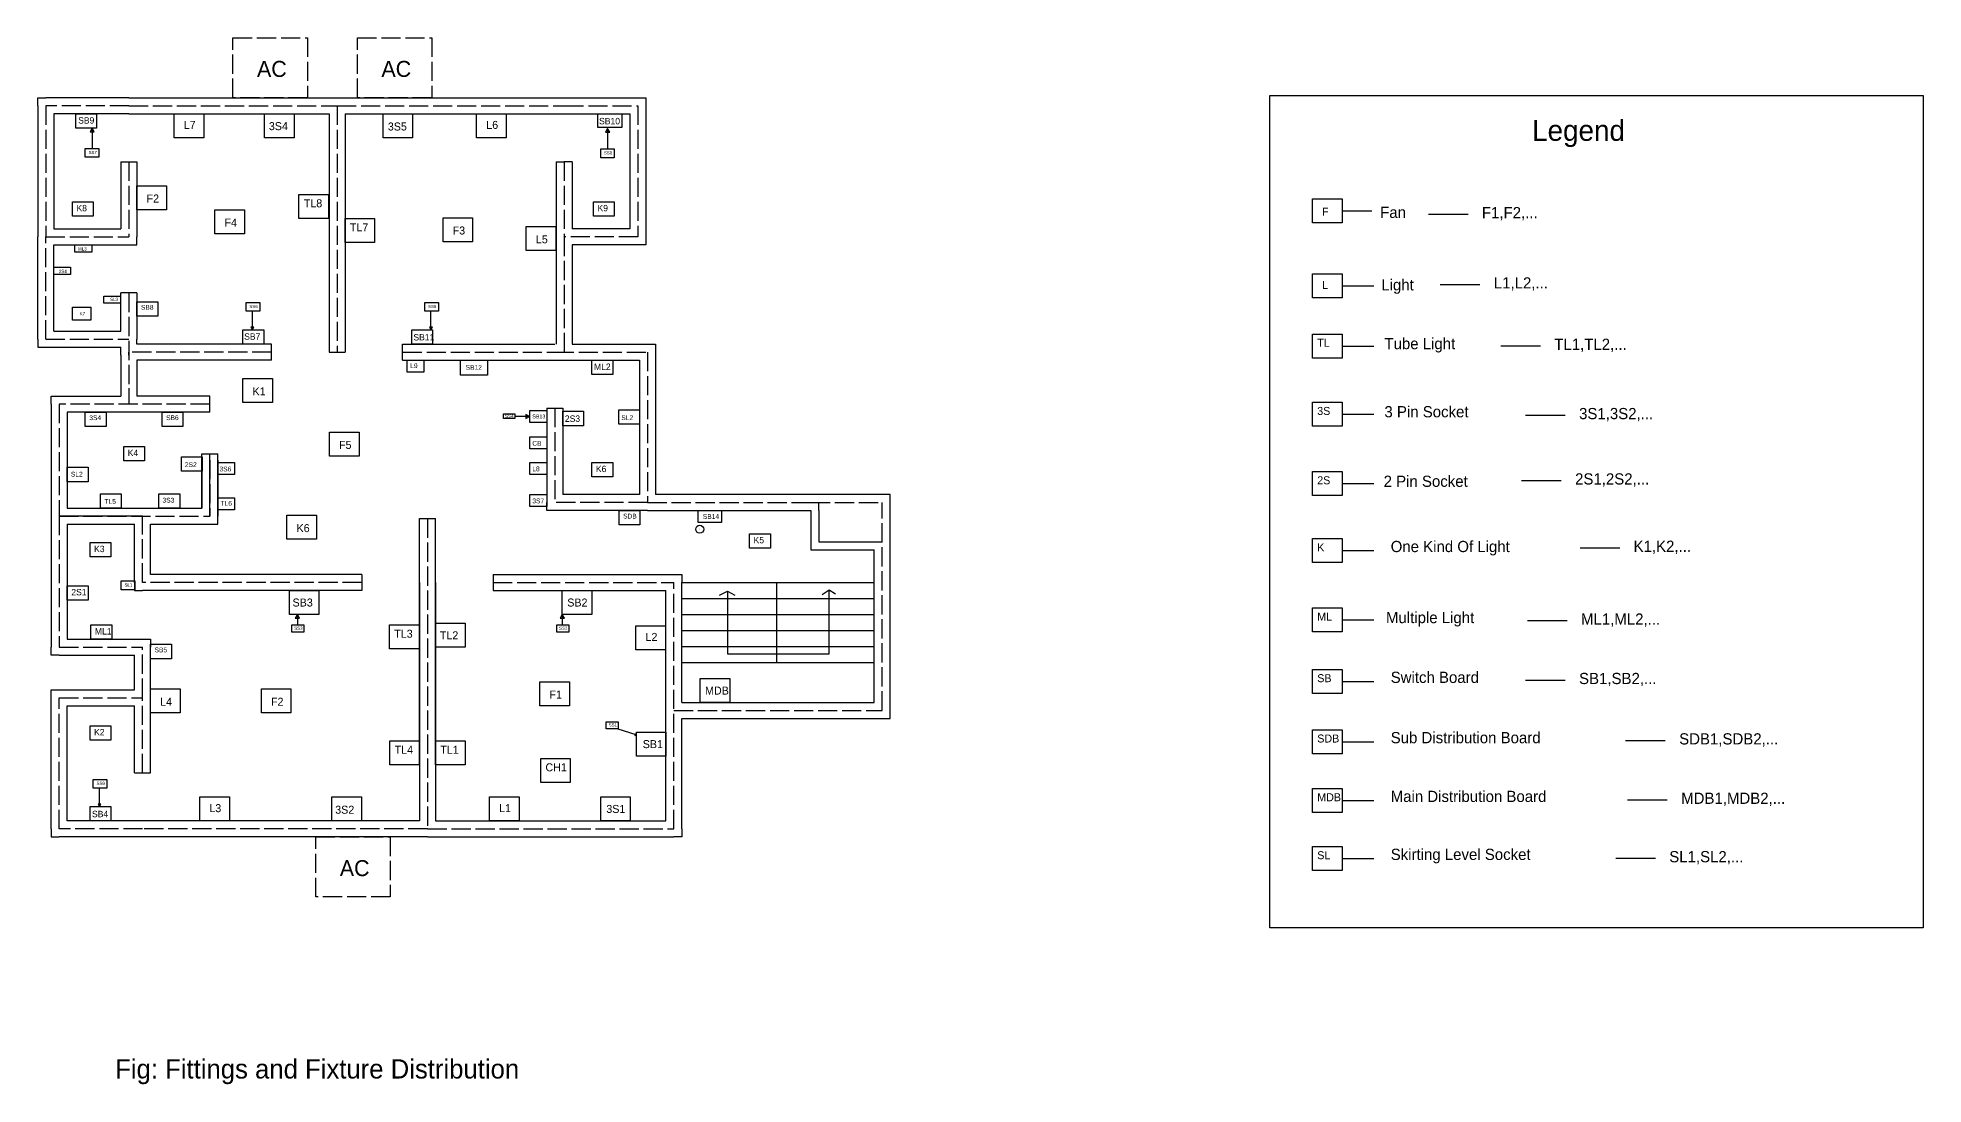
# Model space of a CAD drawing. Header units: inches. Extents: x 2005 to 6456, y -886 to -220.
# Drawn here: x 2986 to 4164, y -874 to -220 of the extents above; entities that cross this region are included whole.
import ezdxf

# ---------------------------------------------------------------- set-up
doc = ezdxf.new("R2010")
doc.units = ezdxf.units.IN
doc.header["$MEASUREMENT"] = 0
doc.linetypes.add('ACAD_ISO02W100', pattern=[15, 12, -3])

msp = doc.modelspace()

# ---------------------------------------------------------------- linework, layer by layer
for p, q in [((2985.78, -262.6), (2985.78, -257.6)), ((2985.78, -257.6), (2990.78, -257.6)), ((3042.78, -257.6), (2990.78, -257.6)), ((3042.78, -257.6), (3172.78, -257.6)), ((3172.78, -257.6), (3224.78, -257.6)), ((3172.78, -257.6), (3224.78, -257.6)), ((3172.78, -257.6), (3224.78, -257.6)), ((3172.78, -257.6), (3314.78, -257.6)), ((3314.78, -257.6), (3360.78, -257.6)), ((3360.78, -257.6), (3365.78, -257.6)), ((3365.78, -257.6), (3365.78, -262.6)), ((2985.78, -262.6), (2985.78, -344.6)), ((2985.78, -262.6), (2985.78, -262.6)), ((3042.78, -267.6), (2995.78, -267.6)), ((2995.78, -267.6), (2995.78, -339.6)), ((3042.78, -267.6), (3167.78, -267.6)), ((3047.78, -267.6), (3167.78, -267.6)), ((3167.78, -267.6), (3167.78, -416.6)), ((3177.78, -267.6), (3219.78, -267.6)), ((3177.78, -267.6), (3177.78, -416.6)), ((3177.78, -267.6), (3314.78, -267.6)), ((3229.78, -267.6), (3355.78, -267.6)), ((3355.78, -267.6), (3355.78, -339.6)), ((3365.78, -262.6), (3365.78, -344.6)), ((3365.78, -262.6), (3365.78, -262.6)), ((3019.83, -276.6), (3019.83, -289.35)), ((3341.81, -276.85), (3341.81, -289.6)), ((3037.78, -297.6), (3037.78, -339.6)), ((3037.78, -297.6), (3047.78, -297.6)), ((3047.78, -297.6), (3047.78, -344.6)), ((3047.78, -297.6), (3047.78, -344.6)), ((3309.78, -297.6), (3309.78, -344.6)), ((3309.78, -297.6), (3314.78, -297.6)), ((3319.78, -297.6), (3314.78, -297.6)), ((3319.78, -297.6), (3319.78, -339.6)), ((3800.66, -328.3), (3819.24, -328.3)), ((2995.78, -339.6), (3037.78, -339.6)), ((3355.78, -339.6), (3319.78, -339.6)), ((3854.59, -330.36), (3879.36, -330.36)), ((2985.78, -408.6), (2985.78, -344.6)), ((2985.78, -408.6), (2985.78, -344.6)), ((2995.78, -349.6), (3042.78, -349.6)), ((2995.78, -403.6), (2995.78, -349.6)), ((3042.78, -349.6), (3047.78, -349.6)), ((3047.78, -349.6), (3047.78, -344.6)), ((3309.78, -344.6), (3309.78, -411.6)), ((3360.78, -349.6), (3319.78, -349.6)), ((3360.78, -349.6), (3319.78, -349.6)), ((3319.78, -349.6), (3319.78, -411.6)), ((3365.78, -349.6), (3360.78, -349.6)), ((3365.78, -344.6), (3365.78, -349.6)), ((3800.66, -375.18), (3820.55, -375.18)), ((3862.02, -374.29), (3886.8, -374.29)), ((3037.78, -403.6), (3037.78, -379.6)), ((3047.78, -379.6), (3037.78, -379.6)), ((3047.78, -379.6), (3047.78, -408.6)), ((3119.88, -402.6), (3119.88, -391.1)), ((3231.46, -402.6), (3231.46, -391.1)), ((2985.78, -408.6), (2985.78, -413.6)), ((2995.78, -403.6), (3037.78, -403.6)), ((3047.78, -411.6), (3047.78, -408.6)), ((3131.78, -411.6), (3047.78, -411.6)), ((3114.01, -407.1), (3114.01, -407.1)), ((3131.78, -421.6), (3131.78, -411.6)), ((3213.78, -411.6), (3308.78, -411.6)), ((3213.78, -421.6), (3213.78, -411.6)), ((3319.78, -411.6), (3366.78, -411.6)), ((3366.78, -411.6), (3371.78, -411.6)), ((3371.78, -411.6), (3371.78, -416.6)), ((2985.78, -413.6), (2990.78, -413.6)), ((2990.78, -413.6), (3037.78, -413.6)), ((3037.78, -418.6), (3037.78, -413.6)), ((3037.78, -418.6), (3037.78, -435.6)), ((3042.78, -418.6), (3042.78, -416.6)), ((3047.78, -421.6), (3047.78, -435.6)), ((3131.78, -421.6), (3047.78, -421.6)), ((3167.78, -416.6), (3177.78, -416.6)), ((3213.78, -421.6), (3308.78, -421.6)), ((3308.78, -421.6), (3361.78, -421.6)), ((3361.78, -421.6), (3361.78, -505.6)), ((3371.78, -416.6), (3371.78, -505.6)), ((3800.66, -412.79), (3820.55, -412.79)), ((3899.8, -412.65), (3924.58, -412.65)), ((3037.78, -435.6), (3037.78, -444.1)), ((3047.78, -435.6), (3047.78, -444.1)), ((2994.28, -449.1), (2994.28, -444.1)), ((2994.28, -444.1), (3004.28, -444.1)), ((3004.28, -444.1), (3037.78, -444.1)), ((3093.28, -444.1), (3047.78, -444.1)), ((3093.28, -454.1), (3093.28, -444.1)), ((2994.28, -449.1), (2994.28, -519.1)), ((3093.28, -454.1), (3004.28, -454.1)), ((3004.28, -454.1), (3004.28, -514.1)), ((3293.03, -456.8), (3283.78, -456.8)), ((3303.78, -451.6), (3303.78, -510.6)), ((3303.78, -451.6), (3313.78, -451.6)), ((3313.78, -451.6), (3313.78, -505.6)), ((3313.78, -451.6), (3313.78, -505.6)), ((3800.66, -455.37), (3820.55, -455.37)), ((3915.29, -455.96), (3940.06, -455.96)), ((3088.28, -514.1), (3088.28, -480.1)), ((3088.28, -480.1), (3098.28, -480.1)), ((3093.28, -519.1), (3093.28, -480.1)), ((3098.28, -519.1), (3098.28, -480.1)), ((3088.28, -484.1), (3088.28, -514.1)), ((3098.28, -484.1), (3098.28, -519.1)), ((3361.78, -505.6), (3313.78, -505.6)), ((3513.28, -505.6), (3371.78, -505.6)), ((3518.28, -505.6), (3513.28, -505.6)), ((3518.28, -510.6), (3518.28, -505.6)), ((3800.66, -498.7), (3820.55, -498.7)), ((3912.81, -496.8), (3937.58, -496.8)), ((3004.28, -514.1), (3088.28, -514.1)), ((3303.78, -515.6), (3303.78, -510.6)), ((3366.78, -515.6), (3303.78, -515.6)), ((3366.78, -515.6), (3463.78, -515.6)), ((3463.78, -515.6), (3468.78, -515.6)), ((3468.78, -515.6), (3468.78, -540.1)), ((3473.78, -515.6), (3473.78, -510.6)), ((3473.78, -515.6), (3473.78, -535.1)), ((3518.28, -640.6), (3518.28, -510.6)), ((2994.28, -519.1), (2994.28, -601.1)), ((3051.28, -519.1), (2999.28, -519.1)), ((3004.28, -524.1), (3004.28, -596.1)), ((3004.28, -524.1), (3046.28, -524.1)), ((3046.28, -560.6), (3046.28, -524.1)), ((3056.28, -555.6), (3056.28, -524.1)), ((3056.28, -524.1), (3093.28, -524.1)), ((3093.28, -524.1), (3093.28, -524.1)), ((3093.28, -524.1), (3093.28, -524.1)), ((3093.28, -524.1), (3098.28, -524.1)), ((3098.28, -524.1), (3098.28, -519.1)), ((3224.28, -674.6), (3224.28, -520.6)), ((3224.28, -520.6), (3234.28, -520.6)), ((3234.28, -674.6), (3234.28, -520.6)), ((3468.78, -540.1), (3508.28, -540.1)), ((3473.78, -535.1), (3513.28, -535.1)), ((3508.28, -635.6), (3508.28, -540.1)), ((3800.66, -540.63), (3820.55, -540.63)), ((3949.35, -538.87), (3974.12, -538.87)), ((3046.28, -560.6), (3046.28, -565.6)), ((3188.28, -555.6), (3056.28, -555.6)), ((3188.28, -555.6), (3188.28, -565.6)), ((3224.28, -560.6), (3224.28, -709.6)), ((3234.28, -560.6), (3234.28, -709.6)), ((3270.28, -555.6), (3383.28, -555.6)), ((3270.28, -555.6), (3270.28, -565.6)), ((3383.28, -555.6), (3388.28, -555.6)), ((3388.28, -555.6), (3388.28, -560.6)), ((3388.28, -635.6), (3388.28, -560.6)), ((3388.28, -560.6), (3508.28, -560.6)), ((3447.28, -560.6), (3447.28, -610.6)), ((3475.78, -568.1), (3480.28, -565.1)), ((3480.28, -605.1), (3480.28, -565.1)), ((3480.28, -565.1), (3484.28, -567.6)), ((3046.28, -565.6), (3051.28, -565.6)), ((3188.28, -565.6), (3051.28, -565.6)), ((3270.28, -565.6), (3378.28, -565.6)), ((3378.28, -709.6), (3378.28, -565.6)), ((3388.28, -570.6), (3508.28, -570.6)), ((3411.78, -568.6), (3416.78, -566.1)), ((3416.78, -566.1), (3416.78, -605.1)), ((3416.78, -566.1), (3421.28, -568.6)), ((3148.01, -580.6), (3148.01, -587.1)), ((3313.51, -580.6), (3313.51, -587.1)), ((3388.28, -580.6), (3508.28, -580.6)), ((3800.66, -583.95), (3820.55, -583.95)), ((3916.52, -584.39), (3941.29, -584.39)), ((3004.28, -596.1), (3051.28, -596.1)), ((3051.28, -596.1), (3056.28, -596.1)), ((3056.28, -596.1), (3056.28, -601.1)), ((3388.28, -590.6), (3508.28, -590.6)), ((3388.28, -600.6), (3508.28, -600.6)), ((2994.28, -601.1), (2994.28, -601.1)), ((2994.28, -606.1), (2994.28, -601.1)), ((2999.28, -606.1), (2994.28, -606.1)), ((2999.28, -606.1), (3046.28, -606.1)), ((3046.28, -627.6), (3046.28, -606.1)), ((3056.28, -632.6), (3056.28, -601.1)), ((3388.28, -610.6), (3508.28, -610.6)), ((3416.78, -605.1), (3480.28, -605.1)), ((3800.66, -622.38), (3820.55, -622.38)), ((3915.28, -621.52), (3940.05, -621.52)), ((2994.28, -632.6), (2994.28, -627.6)), ((2994.28, -627.6), (2999.28, -627.6)), ((2994.28, -714.6), (2994.28, -632.6)), ((2999.28, -627.6), (3046.28, -627.6)), ((3056.28, -679.6), (3056.28, -632.6)), ((3388.28, -635.6), (3508.28, -635.6)), ((3004.28, -709.6), (3004.28, -637.6)), ((3004.28, -637.6), (3046.28, -637.6)), ((3046.28, -679.6), (3046.28, -637.6)), ((3388.28, -645.6), (3513.28, -645.6)), ((3388.28, -714.6), (3388.28, -645.6)), ((3513.28, -645.6), (3518.28, -645.6)), ((3518.28, -645.6), (3518.28, -640.6)), ((3359.61, -655.88), (3348.51, -652.18)), ((3977.83, -659.26), (4002.61, -659.26)), ((3800.66, -660.08), (3820.55, -660.08)), ((3046.28, -679.6), (3056.28, -679.6)), ((3024.38, -700.6), (3024.38, -689.1)), ((3800.66, -696.8), (3820.55, -696.8)), ((3979.07, -696.38), (4003.85, -696.38)), ((2994.28, -714.6), (2994.28, -719.6)), ((3051.28, -709.6), (3004.28, -709.6)), ((3224.28, -709.6), (3051.28, -709.6)), ((3234.28, -709.6), (3378.28, -709.6)), ((3388.28, -714.6), (3388.28, -719.6)), ((2994.28, -719.6), (2999.28, -719.6)), ((3051.28, -719.6), (2999.28, -719.6)), ((3229.28, -719.6), (3051.28, -719.6)), ((3229.28, -719.6), (3383.28, -719.6)), ((3388.28, -719.6), (3383.28, -719.6)), ((3800.66, -733.02), (3820.55, -733.02)), ((3971.64, -732.89), (3996.42, -732.89))]:
    msp.add_line(p, q)
at = {"linetype": 'ACAD_ISO02W100'}
for p, q in [((3042.78, -262.6), (2990.78, -262.6)), ((2990.78, -262.6), (2990.78, -344.6)), ((3042.78, -262.6), (3172.78, -262.6)), ((3172.78, -262.6), (3172.78, -416.6)), ((3172.78, -262.6), (3314.78, -262.6)), ((3314.78, -262.6), (3360.78, -262.6)), ((3360.78, -262.6), (3360.78, -344.6)), ((3042.78, -297.6), (3042.78, -344.6)), ((3314.78, -297.6), (3314.78, -344.6)), ((2990.78, -344.6), (3042.78, -344.6)), ((2990.78, -408.6), (2990.78, -344.6)), ((3360.78, -344.6), (3314.78, -344.6)), ((3314.78, -344.6), (3314.78, -416.6)), ((3042.78, -379.6), (3042.78, -439.1)), ((2990.78, -408.6), (3042.78, -408.6)), ((3131.78, -416.6), (3042.78, -416.6)), ((3213.78, -416.6), (3308.78, -416.6)), ((3308.78, -416.6), (3366.78, -416.6)), ((3366.78, -416.6), (3366.78, -510.6)), ((3042.78, -439.1), (3042.78, -449.1)), ((3093.28, -449.1), (2999.28, -449.1)), ((2999.28, -449.1), (2999.28, -519.1)), ((3308.78, -451.6), (3308.78, -510.6)), ((3093.28, -484.1), (3093.28, -519.1)), ((3366.78, -510.6), (3308.78, -510.6)), ((3366.78, -510.6), (3468.78, -510.6)), ((3468.78, -510.6), (3513.28, -510.6)), ((3513.28, -640.6), (3513.28, -510.6)), ((2999.28, -519.1), (2999.28, -601.1)), ((2999.28, -519.1), (3093.28, -519.1)), ((3051.28, -560.6), (3051.28, -519.1)), ((3229.28, -520.6), (3229.28, -714.6)), ((3188.28, -560.6), (3051.28, -560.6)), ((3270.28, -560.6), (3383.28, -560.6)), ((3383.28, -714.6), (3383.28, -560.6)), ((2999.28, -601.1), (3051.28, -601.1)), ((3051.28, -632.6), (3051.28, -601.1)), ((2999.28, -714.6), (2999.28, -632.6)), ((2999.28, -632.6), (3051.28, -632.6)), ((3051.28, -679.6), (3051.28, -632.6)), ((3383.28, -640.6), (3513.28, -640.6)), ((3051.28, -714.6), (2999.28, -714.6)), ((3229.28, -714.6), (3051.28, -714.6)), ((3229.28, -714.6), (3383.28, -714.6))]:
    msp.add_line(p, q, dxfattribs=at)
at = {"color": 5}
msp.add_line((3298.53, -460.6), (3298.53, -460.6), dxfattribs=at)
at = {"linetype": 'ACAD_ISO02W100'}
for points in [[(3107.78, -220.1), (3154.28, -220.1), (3154.28, -257.6), (3107.78, -257.6)], [(3185.51, -220.1), (3232.01, -220.1), (3232.01, -257.6), (3185.51, -257.6)], [(3159.51, -719.6), (3206.01, -719.6), (3206.01, -757.1), (3159.51, -757.1)]]:
    msp.add_lwpolyline(points, close=True, dxfattribs=at)
for points in [[(3755.59, -256.18), (4163.79, -256.18), (4163.79, -776.31), (3755.59, -776.31)], [(3009.51, -267.6), (3022.51, -267.6), (3022.51, -276.6), (3009.51, -276.6)], [(3071.01, -267.6), (3089.51, -267.6), (3089.51, -282.6), (3071.01, -282.6)], [(3127.51, -267.6), (3146.01, -267.6), (3146.01, -282.6), (3127.51, -282.6)], [(3201.51, -267.6), (3220.01, -267.6), (3220.01, -282.6), (3201.51, -282.6)], [(3260.01, -267.6), (3278.51, -267.6), (3278.51, -282.6), (3260.01, -282.6)], [(3335.73, -267.6), (3350.74, -267.6), (3350.74, -276.2), (3335.73, -276.2)], [(3019.83, -276.6), (3018.53, -278.85), (3021.13, -278.85)], [(3341.81, -276.85), (3340.51, -279.1), (3343.11, -279.1)], [(3015.53, -289.35), (3024.03, -289.35), (3024.03, -294.85), (3015.53, -294.85)], [(3337.51, -289.6), (3346.01, -289.6), (3346.01, -295.1), (3337.51, -295.1)], [(3047.78, -312.6), (3066.28, -312.6), (3066.28, -327.6), (3047.78, -327.6)], [(3007.51, -322.6), (3020.51, -322.6), (3020.51, -331.6), (3007.51, -331.6)], [(3096.51, -327.6), (3115.01, -327.6), (3115.01, -342.6), (3096.51, -342.6)], [(3149.01, -318.1), (3167.51, -318.1), (3167.51, -333.1), (3149.01, -333.1)], [(3333.01, -322.6), (3346.01, -322.6), (3346.01, -331.6), (3333.01, -331.6)], [(3782.16, -320.8), (3800.66, -320.8), (3800.66, -335.8), (3782.16, -335.8)], [(3177.78, -333.1), (3196.28, -333.1), (3196.28, -348.1), (3177.78, -348.1)], [(3239.01, -332.6), (3257.51, -332.6), (3257.51, -347.6), (3239.01, -347.6)], [(3291.01, -338.1), (3309.51, -338.1), (3309.51, -353.1), (3291.01, -353.1)], [(3007.51, -349.6), (3007.51, -349.6), (3007.51, -349.6), (3007.51, -349.6)], [(3009.01, -349.6), (3019.51, -349.6), (3019.51, -354.1), (3009.01, -354.1)], [(2995.78, -363.6), (3006.28, -363.6), (3006.28, -368.1), (2995.78, -368.1)], [(3782.16, -367.68), (3800.66, -367.68), (3800.66, -382.68), (3782.16, -382.68)], [(3007.51, -388.6), (3019.01, -388.6), (3019.01, -396.6), (3007.51, -396.6)], [(3027.01, -381.6), (3037.51, -381.6), (3037.51, -386.1), (3027.01, -386.1)], [(3047.78, -385.1), (3060.78, -385.1), (3060.78, -394.1), (3047.78, -394.1)], [(3116.01, -385.6), (3124.51, -385.6), (3124.51, -391.1), (3116.01, -391.1)], [(3227.6, -385.6), (3236.1, -385.6), (3236.1, -391.1), (3227.6, -391.1)], [(3114.01, -402.6), (3127.01, -402.6), (3127.01, -411.6), (3114.01, -411.6)], [(3119.88, -402.6), (3120.74, -401.1), (3119.01, -401.1)], [(3219.51, -402.6), (3232.51, -402.6), (3232.51, -411.6), (3219.51, -411.6)], [(3231.46, -402.6), (3232.33, -401.1), (3230.6, -401.1)], [(3782.16, -405.29), (3800.66, -405.29), (3800.66, -420.29), (3782.16, -420.29)], [(3216.51, -421.6), (3227.01, -421.6), (3227.01, -429.1), (3216.51, -429.1)], [(3250.01, -421.6), (3266.78, -421.6), (3266.78, -431.1), (3250.01, -431.1)], [(3332.01, -421.6), (3345.01, -421.6), (3345.01, -430.6), (3332.01, -430.6)], [(3114.01, -433.13), (3132.51, -433.13), (3132.51, -448.13), (3114.01, -448.13)], [(3015.51, -454.1), (3028.51, -454.1), (3028.51, -463.1), (3015.51, -463.1)], [(3063.51, -454.1), (3076.51, -454.1), (3076.51, -463.1), (3063.51, -463.1)], [(3276.78, -455.1), (3283.78, -455.1), (3283.78, -458.1), (3276.78, -458.1)], [(3293.03, -456.8), (3290.78, -455.51), (3290.78, -458.1)], [(3293.28, -453.1), (3303.78, -453.1), (3303.78, -460.6), (3293.28, -460.6)], [(3313.78, -453.6), (3326.78, -453.6), (3326.78, -462.6), (3313.78, -462.6)], [(3348.78, -452.6), (3361.78, -452.6), (3361.78, -461.6), (3348.78, -461.6)], [(3782.16, -447.87), (3800.66, -447.87), (3800.66, -462.87), (3782.16, -462.87)], [(3168.01, -466.6), (3186.51, -466.6), (3186.51, -481.6), (3168.01, -481.6)], [(3293.28, -469.6), (3303.78, -469.6), (3303.78, -477.1), (3293.28, -477.1)], [(3039.51, -475.6), (3052.51, -475.6), (3052.51, -484.6), (3039.51, -484.6)], [(3075.51, -482.1), (3088.51, -482.1), (3088.51, -491.1), (3075.51, -491.1)], [(3004.28, -488.6), (3017.28, -488.6), (3017.28, -497.6), (3004.28, -497.6)], [(3098.28, -485.6), (3108.78, -485.6), (3108.78, -493.1), (3098.28, -493.1)], [(3293.28, -485.6), (3303.78, -485.6), (3303.78, -493.1), (3293.28, -493.1)], [(3332.01, -485.6), (3345.01, -485.6), (3345.01, -494.6), (3332.01, -494.6)], [(3782.16, -491.2), (3800.66, -491.2), (3800.66, -506.2), (3782.16, -506.2)], [(3025.01, -505.1), (3038.01, -505.1), (3038.01, -514.1), (3025.01, -514.1)], [(3061.51, -505.1), (3074.51, -505.1), (3074.51, -514.1), (3061.51, -514.1)], [(3293.28, -505.6), (3303.78, -505.6), (3303.78, -513.1), (3293.28, -513.1)], [(3098.28, -507.6), (3108.78, -507.6), (3108.78, -515.1), (3098.28, -515.1)], [(3349.01, -515.6), (3362.01, -515.6), (3362.01, -524.6), (3349.01, -524.6)], [(3412.89, -515.6), (3412.89, -523.1), (3398.39, -523.1), (3398.39, -515.6)], [(3141.51, -518.6), (3160.01, -518.6), (3160.01, -533.6), (3141.51, -533.6)], [(3018.51, -535.6), (3031.51, -535.6), (3031.51, -544.6), (3018.51, -544.6)], [(3430.51, -530.1), (3443.51, -530.1), (3443.51, -539.1), (3430.51, -539.1)], [(3782.16, -533.13), (3800.66, -533.13), (3800.66, -548.13), (3782.16, -548.13)], [(3004.28, -562.6), (3017.28, -562.6), (3017.28, -571.6), (3004.28, -571.6)], [(3038.01, -559.6), (3046.51, -559.6), (3046.51, -565.1), (3038.01, -565.1)], [(3143.01, -565.6), (3161.51, -565.6), (3161.51, -580.6), (3143.01, -580.6)], [(3313.51, -565.6), (3332.01, -565.6), (3332.01, -580.6), (3313.51, -580.6)], [(3782.16, -576.45), (3800.66, -576.45), (3800.66, -591.45), (3782.16, -591.45)], [(3019.01, -587.1), (3032.01, -587.1), (3032.01, -596.1), (3019.01, -596.1)], [(3144.51, -587.1), (3152.01, -587.1), (3152.01, -591.6), (3144.51, -591.6)], [(3148.01, -580.6), (3146.71, -582.85), (3149.31, -582.85)], [(3205.51, -587.1), (3224.01, -587.1), (3224.01, -602.1), (3205.51, -602.1)], [(3234.28, -586.1), (3252.78, -586.1), (3252.78, -601.1), (3234.28, -601.1)], [(3310.01, -587.1), (3317.51, -587.1), (3317.51, -591.6), (3310.01, -591.6)], [(3313.51, -580.6), (3312.21, -582.85), (3314.81, -582.85)], [(3359.51, -587.6), (3378.01, -587.6), (3378.01, -602.6), (3359.51, -602.6)], [(3056.28, -599.21), (3069.28, -599.21), (3069.28, -608.21), (3056.28, -608.21)], [(3299.51, -622.6), (3318.01, -622.6), (3318.01, -637.6), (3299.51, -637.6)], [(3399.6, -620.63), (3418.1, -620.63), (3418.1, -635.63), (3399.6, -635.63)], [(3782.16, -614.88), (3800.66, -614.88), (3800.66, -629.88), (3782.16, -629.88)], [(3056.28, -627.1), (3074.78, -627.1), (3074.78, -642.1), (3056.28, -642.1)], [(3125.51, -627.1), (3144.01, -627.1), (3144.01, -642.1), (3125.51, -642.1)], [(3341.01, -647.6), (3348.51, -647.6), (3348.51, -652.1), (3341.01, -652.1)], [(3018.51, -650.1), (3031.51, -650.1), (3031.51, -659.1), (3018.51, -659.1)], [(3205.78, -659.6), (3224.28, -659.6), (3224.28, -674.6), (3205.78, -674.6)], [(3234.28, -659.6), (3252.78, -659.6), (3252.78, -674.6), (3234.28, -674.6)], [(3359.88, -655.88), (3359.15, -655.06), (3358.81, -656.1)], [(3359.78, -654.1), (3378.28, -654.1), (3378.28, -669.1), (3359.78, -669.1)], [(3782.16, -652.58), (3800.66, -652.58), (3800.66, -667.58), (3782.16, -667.58)], [(3300.01, -670.6), (3318.51, -670.6), (3318.51, -685.6), (3300.01, -685.6)], [(3020.51, -683.6), (3029.01, -683.6), (3029.01, -689.1), (3020.51, -689.1)], [(3087.01, -694.6), (3105.51, -694.6), (3105.51, -709.6), (3087.01, -709.6)], [(3169.51, -694.6), (3188.01, -694.6), (3188.01, -709.6), (3169.51, -709.6)], [(3268.01, -694.6), (3286.51, -694.6), (3286.51, -709.6), (3268.01, -709.6)], [(3337.51, -694.6), (3356.01, -694.6), (3356.01, -709.6), (3337.51, -709.6)], [(3782.16, -689.3), (3800.66, -689.3), (3800.66, -704.3), (3782.16, -704.3)], [(3018.51, -700.6), (3031.51, -700.6), (3031.51, -709.6), (3018.51, -709.6)], [(3024.38, -700.6), (3025.24, -699.1), (3023.51, -699.1)], [(3782.16, -725.52), (3800.66, -725.52), (3800.66, -740.52), (3782.16, -740.52)]]:
    msp.add_lwpolyline(points, close=True)
msp.add_circle((3399.39, -527.33), 2.5)

# ---------------------------------------------------------------- texts
at = {"attachment_point": 1}
for s, insert, char_height, width in [('AC', (3122.78, -234.6), 10, 29), ('AC', (3200.51, -234.6), 10, 29), ('SB9', (3011.05, -269.78), 4, 7), ('SB10', (3336.49, -270.22), 4, 7), ('Legend', (3919.4, -271.58), 13, 330.2715), ('L7', (3077.01, -272.1), 5, 12.5), ('3S4', (3130.18, -272.88), 5, 12.5), ('3S5', (3204.51, -273.1), 5, 12.5), ('L6', (3266.01, -272.1), 5, 12.5), ('SS7', (3017.53, -290.85), 2, 5), ('SS8', (3339.51, -291.1), 2, 5), ('F2', (3053.78, -318.1), 5, 12.5), ('K8', (3010.01, -324.6), 4, 7), ('TL8', (3152.01, -321.1), 5, 12.5), ('K9', (3335.51, -324.6), 4, 7), ('F', (3788.16, -326.3), 5, 12.5), ('Fan', (3824.48, -325.75), 7, 132.4793), ('F1,F2,...', (3888.03, -325.91), 7, 251.4531), ('F4', (3102.51, -333.1), 5, 12.5), ('TL7', (3180.78, -336.1), 5, 12.5), ('F3', (3245.01, -338.1), 5, 12.5), ('ML3', (3011.01, -351.1), 2, 4.5), ('L5', (3297.01, -343.6), 5, 12.5), ('2S4', (2999.01, -365.1), 2, 4.5), ('L', (3788.16, -372.18), 5, 12.5), ('Light', (3825.17, -371.05), 7, 100.4564), ('L1,L2,...', (3895.47, -369.84), 7, 251.4531), ('SL3', (3031.01, -382.6), 2, 4.5), ('SB8', (3050.28, -387.1), 3, 7), ('SS6', (3118.01, -387.1), 2, 5), ('SS5', (3229.6, -387.1), 2, 5), ('K7', (3012.01, -391.6), 2, 4.5), ('SB7', (3114.75, -404.85), 4, 7), ('SB11', (3220.48, -405.32), 4, 7), ('TL', (3785.16, -408.29), 5, 12.5), ('Tube Light', (3827.13, -407.77), 7, 100.4564), ('TL1,TL2,...', (3933.25, -408.2), 7, 251.4531), ('L9', (3218.51, -423.6), 3, 7), ('ML2', (3333.34, -423.75), 4, 7), ('SB12', (3253.17, -424.64), 3, 7), ('K1', (3120.01, -438.63), 5, 12.5), ('3S4', (3018.01, -456.1), 3, 7), ('SB6', (3066.01, -456.1), 3, 7), ('SS4', (3277.78, -455.6), 2, 7), ('SB13', (3294.78, -455.6), 2.4, 7), ('2S3', (3315.11, -456.19), 4, 7), ('SL2', (3350.4, -456.07), 3, 7), ('3S', (3785.16, -450.87), 5, 12.5), ('3 Pin Socket', (3827.13, -450.36), 7, 100.4564), ('3S1,3S2,...', (3948.73, -451.51), 7, 251.4531), ('K4', (3042.01, -477.6), 4, 7), ('F5', (3174.01, -472.1), 5, 12.5), ('CB', (3294.78, -472.1), 3, 7), ('SL2', (3006.52, -491.4), 3, 7), ('2S2', (3077.75, -485.42), 3, 7), ('3S6', (3099.32, -488.16), 3, 7), ('L8', (3294.78, -488.1), 3, 7), ('K6', (3334.51, -487.6), 4, 7), ('2S', (3785.16, -494.2), 5, 12.5), ('2 Pin Socket', (3826.64, -493.81), 7, 100.4564), ('2S1,2S2,...', (3946.25, -492.34), 7, 251.4531), ('TL5', (3027.51, -508.42), 3, 7), ('3S3', (3063.75, -507.63), 3, 7), ('TL6', (3100.01, -509.6), 3, 7), ('3S7', (3294.78, -508.1), 3, 7), ('SDB', (3351.51, -517.6), 3, 9.5), ('SB14', (3401.34, -517.82), 3, 7), ('K6', (3147.51, -524.1), 5, 12.5), ('K3', (3021.01, -537.6), 4, 7), ('K5', (3433.01, -532.1), 4, 7), ('K', (3785.16, -536.13), 5, 12.5), ('One Kind Of Light', (3831.05, -534.59), 7, 180.8215), ('K1,K2,...', (3982.79, -534.42), 7, 251.4531), ('2S1', (3006.78, -564.6), 4, 7), ('SL1', (3040.01, -561.1), 2, 5), ('SB3', (3144.99, -570.6), 5, 12.5), ('SB2', (3316.61, -570.6), 5, 12.5), ('SS3', (3146.01, -588.1), 2, 4), ('SS2', (3311.51, -588.1), 2, 4), ('ML', (3785.16, -579.45), 5, 12.5), ('Multiple Light', (3828.11, -578.99), 7, 100.4564), ('ML1,ML2,...', (3949.96, -579.94), 7, 251.4531), ('ML1', (3021.51, -589.1), 4, 7), ('TL3', (3208.51, -590.1), 5, 12.5), ('TL2', (3237.01, -591.1), 5, 12.5), ('L2', (3365.51, -592.1), 5, 12.5), ('SB5', (3058.78, -601.21), 3, 7), ('SB', (3785.16, -617.88), 5, 12.5), ('Switch Board', (3831.05, -616.35), 7, 180.8215), ('SB1,SB2,...', (3948.73, -617.06), 7, 251.4531), ('L4', (3062.28, -632.6), 5, 12.5), ('F2', (3131.51, -632.6), 5, 12.5), ('F1', (3305.51, -628.1), 5, 12.5), ('MDB', (3402.7, -625.63), 5, 12.5), ('K2', (3021.01, -652.1), 4, 7), ('SS1', (3342.51, -648.6), 2, 4), ('SB1', (3363.78, -659.1), 5, 12.5), ('SDB', (3785.16, -655.58), 5, 12.5), ('Sub Distribution Board', (3831.05, -654.04), 7, 180.8215), ('SDB1,SDB2,...', (4011.28, -654.8), 7, 251.4531), ('TL4', (3208.78, -662.6), 5, 12.5), ('TL1', (3237.28, -662.6), 5, 12.5), ('CH1', (3303.01, -673.6), 5, 12.5), ('SS9', (3022.51, -685.1), 2, 5), ('MDB', (3785.16, -692.3), 5, 12.5), ('Main Distribution Board', (3831.05, -690.76), 7, 180.8215), ('MDB1,MDB2,...', (4012.52, -691.93), 7, 251.4531), ('SB4', (3019.68, -703.27), 4, 7), ('L3', (3093.01, -699.1), 5, 12.5), ('3S2', (3171.65, -700.1), 5, 12.5), ('L1', (3274.01, -699.1), 5, 12.5), ('3S1', (3341.01, -699.6), 5, 12.5), ('SL', (3785.16, -728.52), 5, 12.5), ('Skirting Level Socket', (3831.05, -726.99), 7, 180.8215), ('SL1,SL2,...', (4005.09, -728.43), 7, 251.4531), ('AC', (3174.51, -734.1), 10, 29), ('Fig: Fittings and Fixture Distribution', (3034.17, -858.57), 12, 520.5953)]:
    msp.add_mtext(s, dxfattribs=dict(at, insert=insert, char_height=char_height, width=width))
at = {"insert": (3400.39, -526.83), "char_height": 2, "width": 1.5, "attachment_point": 1, "rotation": 270}
msp.add_mtext('-', dxfattribs=at)

doc.saveas('drawing.dxf')
